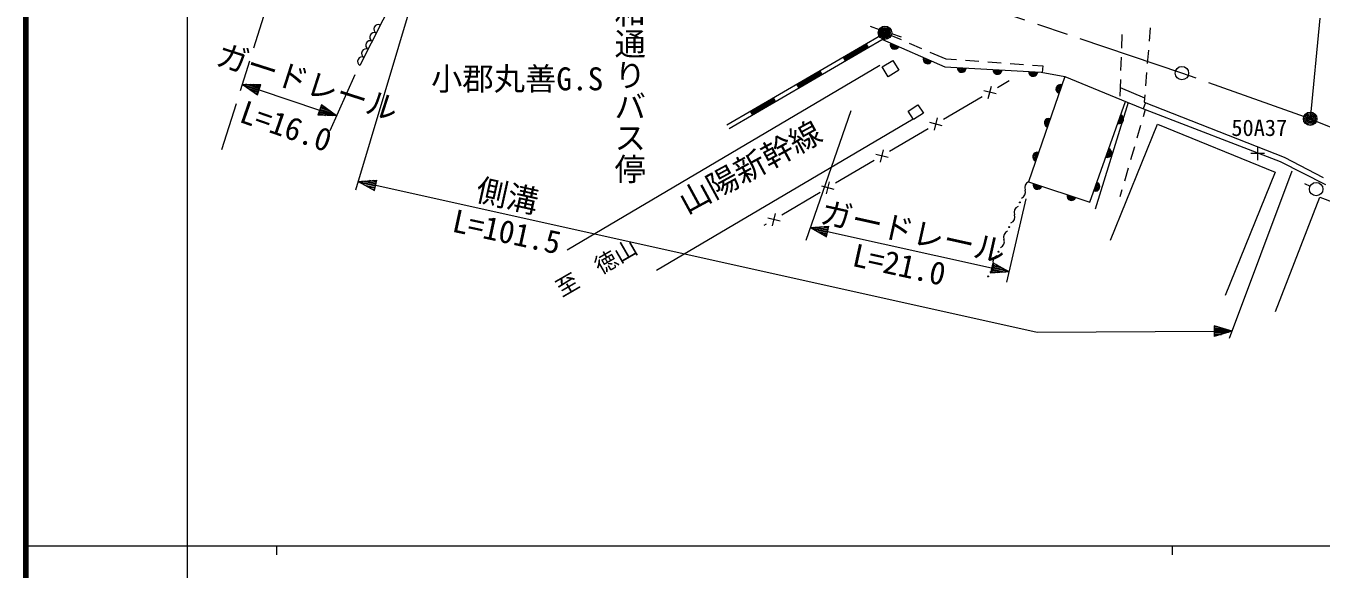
# Model space of a CAD drawing. Units: millimetres, scale not verified. Extents: x 40000 to 680000, y 20000 to 380000.
# Drawn here: x 40000 to 184628, y 202409 to 263120 of the extents above; entities that cross this region are included whole.
import ezdxf
from ezdxf.enums import TextEntityAlignment as Align

# ---------------------------------------------------------------- set-up
doc = ezdxf.new("R2010")
doc.units = ezdxf.units.MM
doc.header["$LTSCALE"] = 1000
doc.linetypes.add('CHAIN', pattern=[18.5, 12, -1.5, 3.5, -1.5])
for name, color, linetype, lineweight in [('M-BGD', 7, 'Continuous', 13), ('M-BMK', 2, 'CHAIN', 13), ('M-BMK-SRVR', 3, 'Continuous', 13), ('M-STR-HTXT', 7, 'Continuous', 13), ('M-TTL', 2, 'Continuous', 140), ('M-TTL-BAND', 7, 'Continuous', 13)]:
    doc.layers.add(name, color=color, linetype=linetype, lineweight=lineweight)
doc.styles.add('@ＭＳ ゴシック', font='')
doc.styles.add('ＭＳ ゴシック', font='')
doc.styles.get('@ＭＳ ゴシック').set_extended_font_data('@MS Gothic')
doc.styles.get('ＭＳ ゴシック').set_extended_font_data('MS Gothic')

# ---------------------------------------------------------------- blocks, each defined once
blk = doc.blocks.new('plus')
at = {"color": 0, "linetype": 'Continuous', "lineweight": -2}
for p, q in [((-1.25, 0), (1.25, 0)), ((0, -1.25), (0, 1.25))]:
    blk.add_line(p, q, dxfattribs=at)

msp = doc.modelspace()

# ---------------------------------------------------------------- linework, layer by layer
at = {"layer": 'M-BGD'}
for p, q in [((85492, 274952), (77304, 258700)), ((118282, 252078), (135926, 262352)), ((118534, 251646), (136178, 261919)), ((134293, 263091), (135268, 262711)), ((135926, 262352), (137723, 261580)), ((136674, 262286), (137746, 261885)), ((162385, 262138), (162333, 260639)), ((165543, 262907), (165423, 261412)), ((131295, 259539), (133888, 261049)), ((131345, 259453), (133938, 260962)), ((131396, 259367), (133988, 260876)), ((131446, 259280), (134039, 260790)), ((134089, 260703), (133837, 261135)), ((135649, 261612), (142604, 258543)), ((138642, 261186), (140020, 260594)), ((165343, 260415), (165223, 258920)), ((131245, 259626), (131496, 259194)), ((135599, 258525), (136793, 259258)), ((136793, 259258), (137469, 258158)), ((140939, 260200), (142736, 259429)), ((142736, 259429), (143916, 259344)), ((144913, 259272), (146410, 259164)), ((147407, 259093), (148903, 258985)), ((149901, 258913), (151397, 258805)), ((162299, 259640), (162246, 258140)), ((135370, 258679), (100425, 238062)), ((126110, 256520), (128703, 258030)), ((126160, 256434), (128753, 257943)), ((126211, 256348), (128803, 257857)), ((126261, 256261), (128854, 257771)), ((128904, 257684), (128652, 258116)), ((136275, 257425), (135599, 258525)), ((137469, 258158), (136275, 257425)), ((142604, 258543), (153377, 257937)), ((156004, 257479), (151972, 245691)), ((152394, 258734), (153574, 258649)), ((153377, 257937), (156004, 257479)), ((153574, 258649), (153496, 257916)), ((156004, 257479), (162967, 254595)), ((165143, 257923), (165023, 256428)), ((126060, 256607), (126311, 256175)), ((147469, 255014), (147822, 256383)), ((149798, 256969), (148507, 256207)), ((162212, 257141), (162146, 255255)), ((162180, 256236), (164915, 255086)), ((120925, 253501), (123517, 255011)), ((120975, 253415), (123568, 254924)), ((121026, 253329), (123618, 254838)), ((121076, 253242), (123668, 254752)), ((123719, 254665), (123467, 255097)), ((146784, 255190), (142478, 252648)), ((148330, 255522), (146961, 255875)), ((158818, 243427), (162777, 254673)), ((162967, 254595), (164991, 253758)), ((164943, 255431), (164875, 254594)), ((164875, 254594), (180509, 248456)), ((120875, 253588), (121126, 253156)), ((138501, 253600), (139601, 254314)), ((139124, 252642), (138501, 253600)), ((140223, 253356), (139124, 252642)), ((139601, 254314), (140223, 253356)), ((163094, 254542), (159383, 242625)), ((165003, 254543), (164754, 253856)), ((164991, 253758), (164759, 252962)), ((164991, 253758), (180057, 247975)), ((110419, 235823), (139073, 252720)), ((142302, 251964), (140933, 252316)), ((141441, 251455), (141794, 252825)), ((161104, 239160), (166354, 252119)), ((164480, 252002), (164061, 250562)), ((166354, 252119), (179516, 246787)), ((140756, 251632), (136450, 249090)), ((135413, 247897), (135765, 249267)), ((163781, 249602), (163362, 248161)), ((134728, 248074), (130422, 245532)), ((136274, 248406), (134904, 248758)), ((180057, 247975), (185112, 245408)), ((180509, 248456), (184856, 246162)), ((163083, 247201), (162664, 245761)), ((179516, 246787), (173923, 232982)), ((128699, 244515), (124394, 241974)), ((130245, 244847), (128876, 245200)), ((129384, 244339), (129737, 245708)), ((151972, 245691), (158818, 243427)), ((162385, 244801), (162153, 244005)), ((182762, 245496), (183402, 245204)), ((179525, 231201), (184486, 243988)), ((184486, 243988), (198780, 238443)), ((124217, 241289), (122848, 241642)), ((123356, 240781), (123709, 242150)), ((122671, 240957), (122417, 240808))]:
    msp.add_line(p, q, dxfattribs=at)
for centre, radius in [((135926, 262352), 750), ((135926, 262352), 600), ((135926, 262352), 480), ((135926, 262352), 384), ((135926, 262352), 307), ((135926, 262352), 246), ((135926, 262352), 197), ((135926, 262352), 118), ((184078, 244879), 750), ((150987, 243394), 50), ((149804, 240637), 50), ((148621, 237880), 50), ((147438, 235123), 50)]:
    msp.add_circle(centre, radius, dxfattribs=at)
for centre, radius, start, end in [((79356, 262761), 506, 63.88724, 242.63047), ((78901, 261858), 506, 63.88724, 242.63047), ((77991, 260052), 506, 63.88724, 242.63047), ((78446, 260955), 506, 63.88724, 242.63047), ((137021, 261006), 500, 156.19423, 336.19423), ((137021, 261006), 400, 156.19423, 336.19423), ((137021, 261006), 300, 156.19423, 336.19423), ((137021, 261006), 200, 156.19423, 336.19423), ((137021, 261006), 100, 156.19423, 336.19423), ((137021, 261006), 100, 156.19423, 336.19423), ((77536, 259149), 506, 63.88724, 242.63047), ((140681, 259392), 500, 156.19423, 336.19423), ((140681, 259392), 400, 156.19423, 336.19423), ((140681, 259392), 300, 156.19423, 336.19423), ((140681, 259392), 200, 156.19423, 336.19423), ((140681, 259392), 100, 156.19423, 336.19423), ((140681, 259392), 100, 156.19423, 336.19423), ((144499, 258437), 500, 176.77702, 356.77702), ((144499, 258437), 400, 176.77702, 356.77702), ((144499, 258437), 300, 176.77702, 356.77702), ((144499, 258437), 200, 176.77702, 356.77702), ((144499, 258437), 100, 176.77702, 356.77702), ((144499, 258437), 100, 176.77702, 356.77702), ((148493, 258212), 500, 176.77702, 356.77702), ((148493, 258212), 400, 176.77702, 356.77702), ((148493, 258212), 300, 176.77702, 356.77702), ((148493, 258212), 200, 176.77702, 356.77702), ((148493, 258212), 100, 176.77702, 356.77702), ((148493, 258212), 100, 176.77702, 356.77702), ((152486, 257987), 500, 176.77702, 356.77702), ((152486, 257987), 400, 176.77702, 356.77702), ((152486, 257987), 300, 176.77702, 356.77702), ((152486, 257987), 200, 176.77702, 356.77702), ((152486, 257987), 100, 176.77702, 356.77702), ((152486, 257987), 100, 176.77702, 356.77702), ((155519, 256060), 500, 71.11829, 251.11829), ((155519, 256060), 400, 71.11829, 251.11829), ((155519, 256060), 300, 71.11829, 251.11829), ((155519, 256060), 200, 71.11829, 251.11829), ((155519, 256060), 100, 71.11829, 251.11829), ((155519, 256060), 100, 71.11829, 251.11829), ((162083, 252700), 500, 250.6057, 70.6057), ((154224, 252275), 500, 71.11829, 251.11829), ((154224, 252275), 400, 71.11829, 251.11829), ((154224, 252275), 300, 71.11829, 251.11829), ((154224, 252275), 200, 71.11829, 251.11829), ((154224, 252275), 100, 71.11829, 251.11829), ((154224, 252275), 100, 71.11829, 251.11829), ((162083, 252700), 400, 250.6057, 70.6057), ((162083, 252700), 300, 250.6057, 70.6057), ((162083, 252700), 200, 250.6057, 70.6057), ((162083, 252700), 100, 250.6057, 70.6057), ((162083, 252700), 100, 250.6057, 70.6057), ((152930, 248490), 500, 71.11829, 251.11829), ((152930, 248490), 400, 71.11829, 251.11829), ((152930, 248490), 300, 71.11829, 251.11829), ((160754, 248927), 500, 250.6057, 70.6057), ((160754, 248927), 400, 250.6057, 70.6057), ((160754, 248927), 300, 250.6057, 70.6057), ((160754, 248927), 200, 250.6057, 70.6057), ((160754, 248927), 100, 250.6057, 70.6057), ((160754, 248927), 100, 250.6057, 70.6057), ((152930, 248490), 200, 71.11829, 251.11829), ((152930, 248490), 100, 71.11829, 251.11829), ((152930, 248490), 100, 71.11829, 251.11829), ((150898, 244520), 725, 293.17613, 20.38177), ((152258, 245024), 725, 113.17613, 200.38177), ((152961, 245364), 500, 161.69737, 341.69737), ((152961, 245364), 400, 161.69737, 341.69737), ((152961, 245364), 300, 161.69737, 341.69737), ((152961, 245364), 200, 161.69737, 341.69737), ((152961, 245364), 100, 161.69737, 341.69737), ((152961, 245364), 100, 161.69737, 341.69737), ((159426, 245154), 500, 250.6057, 70.6057), ((159426, 245154), 400, 250.6057, 70.6057), ((159426, 245154), 300, 250.6057, 70.6057), ((159426, 245154), 200, 250.6057, 70.6057), ((159426, 245154), 100, 250.6057, 70.6057), ((159426, 245154), 100, 250.6057, 70.6057), ((156759, 244108), 500, 161.69737, 341.69737), ((156759, 244108), 400, 161.69737, 341.69737), ((156759, 244108), 300, 161.69737, 341.69737), ((156759, 244108), 200, 161.69737, 341.69737), ((156759, 244108), 100, 161.69737, 341.69737), ((156759, 244108), 100, 161.69737, 341.69737), ((149716, 241763), 725, 293.17613, 20.38177), ((151075, 242268), 725, 113.17613, 200.38177), ((149892, 239511), 725, 113.17613, 200.38177), ((148533, 239006), 725, 293.17613, 20.38177), ((148709, 236754), 725, 113.17613, 200.38177), ((147350, 236249), 725, 293.17613, 20.38177)]:
    msp.add_arc(centre, radius, start, end, dxfattribs=at)
at = {"layer": 'M-BMK'}
for p, q in [((191448, 337661), (183406, 252740)), ((74602, 289710), (61836, 249270)), ((169090, 257844), (74602, 289710)), ((183406, 252740), (169090, 257844)), ((183406, 252740), (237447, 230650))]:
    msp.add_line(p, q, dxfattribs=at)
at = {"layer": 'M-BMK-SRVR'}
for centre, radius in [((169090, 257844), 750), ((183406, 252740), 750), ((183400, 252724), 600), ((183400, 252724), 450), ((183400, 252724), 300), ((183400, 252724), 150), ((183400, 252724), 20)]:
    msp.add_circle(centre, radius, dxfattribs=at)
at = {"layer": 'M-STR-HTXT'}
for p, q in [((85533, 274033), (76813, 244741)), ((76724, 257655), (73939, 251376)), ((64156, 256619), (65861, 255414)), ((64156, 256619), (66243, 256551)), ((64156, 256619), (66052, 255983)), ((66014, 255869), (64497, 256378)), ((66090, 256096), (64574, 256606)), ((64838, 256137), (65976, 255755)), ((64991, 256592), (66128, 256210)), ((66167, 256324), (65408, 256579)), ((65826, 256565), (66205, 256438)), ((65861, 255414), (66243, 256551)), ((65937, 255641), (65179, 255896)), ((65520, 255655), (65899, 255528)), ((66052, 255983), (72799, 253716)), ((72990, 254285), (72608, 253147)), ((74695, 253079), (72608, 253147)), ((73025, 253134), (72646, 253261)), ((72684, 253375), (73443, 253120)), ((73860, 253106), (72722, 253488)), ((72761, 253602), (74277, 253093)), ((74695, 253079), (72799, 253716)), ((72837, 253830), (74354, 253320)), ((74013, 253561), (72875, 253943)), ((72913, 254057), (73672, 253802)), ((73331, 254044), (72952, 254171)), ((74695, 253079), (72990, 254285)), ((132101, 253608), (127085, 239153)), ((77111, 245742), (79193, 245894)), ((78933, 244722), (79193, 245894)), ((181371, 246887), (174379, 228175)), ((77111, 245742), (79063, 245308)), ((77111, 245742), (78933, 244722)), ((79037, 245191), (77475, 245538)), ((79089, 245425), (77527, 245772)), ((77840, 245334), (79011, 245074)), ((77944, 245802), (79115, 245542)), ((78985, 244957), (78204, 245130)), ((79141, 245659), (78360, 245833)), ((78569, 244926), (78959, 244839)), ((78777, 245863), (79167, 245777)), ((79063, 245308), (152916, 228905)), ((149518, 234492), (151691, 243774)), ((127577, 240569), (129659, 240721)), ((127577, 240569), (129399, 239550)), ((127577, 240569), (129529, 240135)), ((129503, 240018), (127941, 240365)), ((129555, 240252), (127993, 240599)), ((128305, 240161), (129477, 239901)), ((128410, 240630), (129581, 240370)), ((129607, 240487), (128826, 240660)), ((129243, 240691), (129633, 240604)), ((129399, 239550), (129659, 240721)), ((129529, 240135), (147833, 236068)), ((129451, 239784), (128670, 239957)), ((129034, 239753), (129425, 239667)), ((147963, 236654), (147703, 235482)), ((148953, 235574), (147781, 235834)), ((147807, 235951), (149369, 235604)), ((149786, 235634), (147833, 236068)), ((147859, 236185), (149421, 235838)), ((149057, 236042), (147885, 236302)), ((147911, 236420), (148692, 236246)), ((148328, 236450), (147937, 236537)), ((149786, 235634), (147963, 236654)), ((149786, 235634), (147703, 235482)), ((148120, 235513), (147729, 235600)), ((147755, 235717), (148536, 235543)), ((152916, 228905), (172689, 228995)), ((172686, 229595), (172691, 228395)), ((174689, 229004), (172686, 229595)), ((173086, 229477), (172686, 229475)), ((172687, 229355), (173487, 229359)), ((173887, 229241), (172688, 229235)), ((172688, 229115), (174288, 229123)), ((174689, 229004), (172689, 228995)), ((172689, 228875), (174289, 228883)), ((173890, 228761), (172690, 228755)), ((172690, 228635), (173490, 228639)), ((174689, 229004), (172691, 228395)), ((173091, 228517), (172691, 228515))]:
    msp.add_line(p, q, dxfattribs=at)
at = {"layer": 'M-TTL'}
msp.add_line((40000, 380000), (40000, 20000), dxfattribs=at)
at = {"layer": 'M-TTL-BAND'}
for p, q in [((58000, 370000), (58000, 20000)), ((40000, 205000), (579000, 205000)), ((68000, 205000), (68000, 204000)), ((168000, 205000), (168000, 204000))]:
    msp.add_line(p, q, dxfattribs=at)

# ---------------------------------------------------------------- block references
at = {"layer": 'M-BMK-SRVR', "xscale": 600, "yscale": 600}
msp.add_blockref('plus', (177546, 248880), dxfattribs=at)

# ---------------------------------------------------------------- texts
at = {"layer": 'M-BGD'}
for s, height, rotation, style, p in [('昭和通りバス停', 2566, 270, '@ＭＳ ゴシック', (105380, 269899)), ('山陽新幹線', 2566, 28.553, 'ＭＳ ゴシック', (114148, 241374)), ('至\u3000徳山', 1833, 30.047, 'ＭＳ ゴシック', (100107, 232310))]:
    msp.add_text(s, height=height, rotation=rotation, dxfattribs=dict(at, style=style)).set_placement(p, align=Align.BOTTOM_LEFT)
at = {"layer": 'M-BGD', "style": 'ＭＳ ゴシック'}
msp.add_text('小郡丸善G.S', height=2566, dxfattribs=at).set_placement((85238, 255148), align=Align.BOTTOM_LEFT)
at = {"layer": 'M-BMK-SRVR', "style": 'ＭＳ ゴシック'}
msp.add_text('50A37', height=1833, dxfattribs=at).set_placement((174608, 250264), align=Align.BOTTOM_LEFT)
at = {"layer": 'M-STR-HTXT', "style": 'ＭＳ ゴシック'}
for s, rotation, p in [('ガードレール', 342.251, (60829, 258096)), ('L=16.0', 340.826, (63436, 251698)), ('側溝', 347.477, (89922, 242896)), ('ガードレール', 347.473, (128389, 240388)), ('L=101.5', 347.849, (87301, 239395)), ('L=21.0', 347.635, (131979, 235564))]:
    msp.add_text(s, height=2566, rotation=rotation, dxfattribs=at).set_placement(p, align=Align.BOTTOM_LEFT)

doc.saveas('drawing.dxf')
